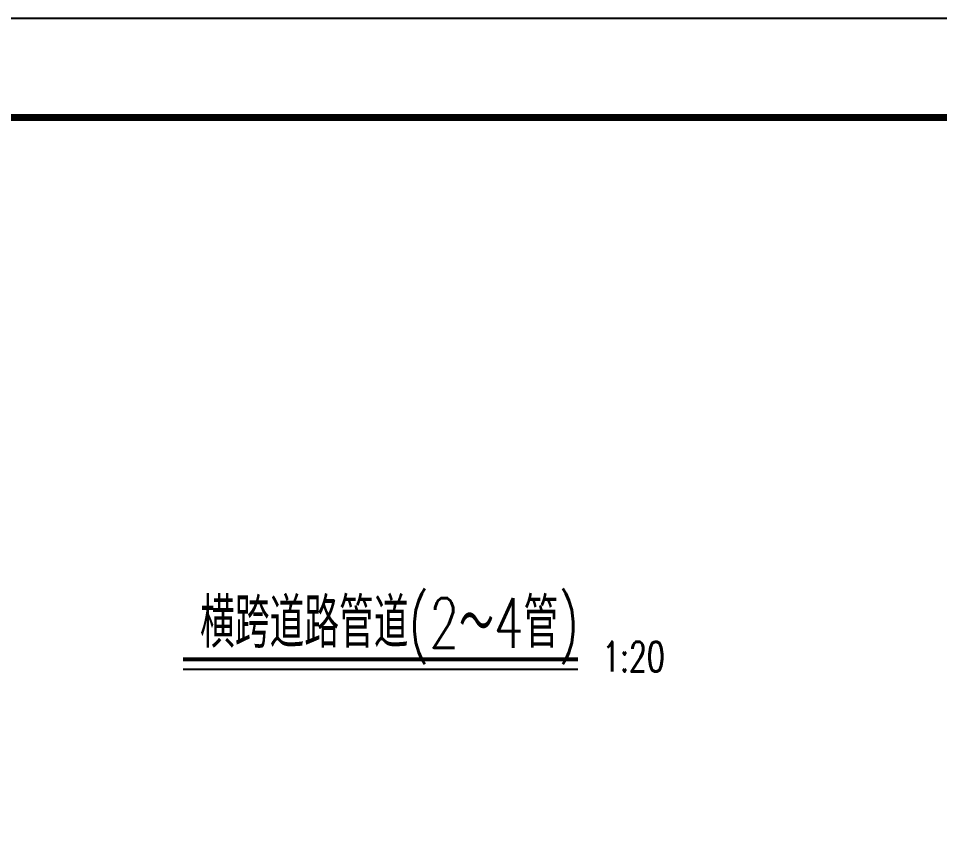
# Model space of a CAD drawing. Header units: millimetres. Extents: x 2 to 5882, y 1831 to 3462.
# Drawn here: x 5554.2 to 5647, y 2722.8 to 2804.7 of the extents above; entities that cross this region are included whole.
import ezdxf

# ---------------------------------------------------------------- set-up
doc = ezdxf.new("R2010")
doc.units = ezdxf.units.MM
for name, color, linetype in [('文字', 7, 'Continuous'), ('文字字符', 7, 'Continuous'), ('标注', 4, 'Continuous')]:
    doc.layers.add(name, color=color, linetype=linetype)
doc.styles.get("Standard").update_dxf_attribs({"font": 'simplex1.shx', "width": 0.7, "bigfont": 'hztxt.shx'})

# ---------------------------------------------------------------- blocks, each defined once
blk = doc.blocks.new('123')
blk.add_lwpolyline([(422.364, 2507.706), (422.364, 2804.706), (2.364, 2804.706), (2.364, 2507.706)], close=True)

msp = doc.modelspace()

# ---------------------------------------------------------------- linework, layer by layer
msp.add_line((5570.78691, 2739.10576), (5610.57952, 2739.10576))
for points, const_width in [([(5872.36361, 2794.70635), (5492.36361, 2794.70635), (5492.36361, 2517.70635), (5872.36361, 2517.70635), (5872.36361, 2794.70635)], 0.7), ([(5570.78517, 2740.10576), (5610.57952, 2740.10576)], 0.4)]:
    msp.add_lwpolyline(points, dxfattribs=dict(const_width=const_width))

# ---------------------------------------------------------------- block references
at = {"layer": '标注'}
msp.add_blockref('123', (5460, 0), dxfattribs=at)

# ---------------------------------------------------------------- texts
at = {"layer": '文字', "width": 0.7}
msp.add_text('横跨道路管道(2～4管)', height=5, dxfattribs=at).set_placement((5572.50679, 2741.28083))
at = {"layer": '文字字符', "color": 7, "width": 0.7}
msp.add_text('1:20', height=3, dxfattribs=at).set_placement((5613.02636, 2738.88011))

doc.saveas('drawing.dxf')
